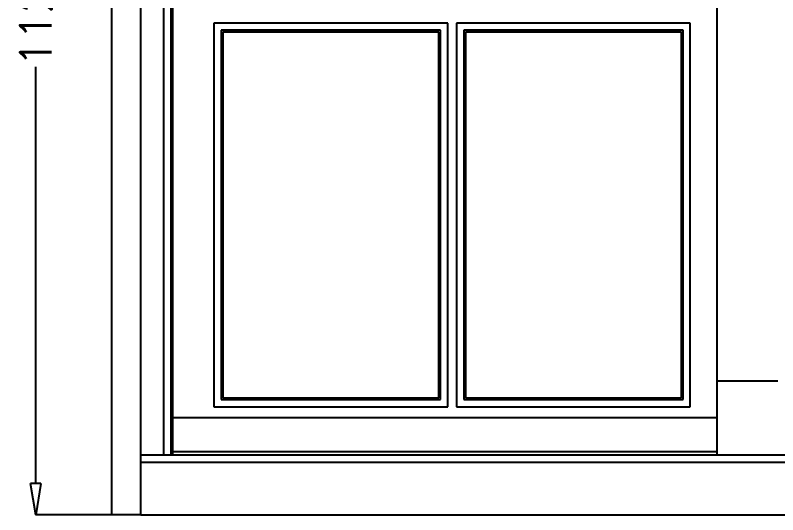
# Model space of a CAD drawing. Header units: millimetres. Extents: x 2806 to 10642, y -276 to 6064.
# Drawn here: x 3235 to 4090, y 882 to 1442 of the extents above; entities that cross this region are included whole.
import ezdxf

# ---------------------------------------------------------------- set-up
doc = ezdxf.new("R2010")
doc.units = ezdxf.units.MM
doc.layers.get('0').update_dxf_attribs({"color": 250})
doc.layers.add('dim', color=7, linetype='Continuous')
doc.layers.add('wall', color=5, linetype='Continuous')
doc.styles.add('romans', font='romans.shx')
doc.dimstyles.new('ECH1-1 objet', dxfattribs={"dimtxt": 35, "dimasz": 35, "dimexe": 0.18, "dimexo": 0, "dimgap": 0.09, "dimtad": 0, "dimdec": 8, "dimdsep": 46, "dimtxsty": 'romans', "dimblk1": 'CLOSEDBLANK', "dimblk2": 'CLOSEDBLANK', "dimsah": 1, "dimcen": 1, "dimclrd": 9, "dimclre": 9, "dimclrt": 6, "dimadec": 0, "dimazin": 0, "dimtfac": 1, "dimtdec": 8, "dimtofl": 0, "dimtmove": 0, "dimatfit": 3, "dimldrblk": 'CLOSEDBLANK', "dimfxl": 1, "dimtolj": 1, "dimtzin": 0, "dimarcsym": 0})

# ---------------------------------------------------------------- blocks, each defined once
blk = doc.blocks.new('_ClosedBlank')
at = {"color": 0, "linetype": 'ByBlock', "lineweight": -2}
for p, q in [((-1, 0.167), (0, 0)), ((-1, 0.167), (-1, -0.167)), ((0, 0), (-1, -0.167))]:
    blk.add_line(p, q, dxfattribs=at)
blk = doc.blocks.new('*D32')
at = {"layer": 'Defpoints', "color": 0, "transparency": 16777216}
for p in [(3343.78, 2006.29), (3258.46, 882.29), (3343.78, 882.29)]:
    blk.add_point(p, dxfattribs=at)
at = {"layer": 'dim', "color": 9, "lineweight": -2, "transparency": 16777216}
for p, q in [((3343.78, 2006.29), (3258.28, 2006.29)), ((3258.46, 1971.29), (3258.46, 1504.38)), ((3258.46, 917.29), (3258.46, 1384.2)), ((3343.78, 882.29), (3258.28, 882.29))]:
    blk.add_line(p, q, dxfattribs=at)
at = {"layer": 'dim', "color": 9, "lineweight": -2, "transparency": 16777216, "xscale": 35, "yscale": 35, "zscale": 35}
for p, rotation in [((3258.46, 2006.29), 90), ((3258.46, 882.29), 270)]:
    blk.add_blockref('_ClosedBlank', p, dxfattribs=dict(at, rotation=rotation))
at = {"layer": 'dim', "color": 6, "transparency": 16777216, "insert": (3258.46, 1444.29), "char_height": 35, "attachment_point": 5, "rotation": 90, "style": 'romans'}
blk.add_mtext('\\A1;1124', dxfattribs=at)

msp = doc.modelspace()

# ---------------------------------------------------------------- linework, layer by layer
for p, q in [((3343.78495735, 882.29487696), (3343.78495735, 2006.29487696)), ((3401.78495735, 1936.29487696), (3401.78495735, 949.29487696)), ((3409.78495735, 1928.29487696), (3409.78495735, 949.29487696)), ((3411.78495735, 1926.29487696), (3411.78495735, 949.29487696)), ((4022.28495735, 949.29487696), (4022.28495735, 1926.29487696)), ((3720.28495735, 1433.29487696), (3458.28495735, 1433.29487696)), ((3458.28495735, 1433.29487696), (3458.28495735, 1003.29487696)), ((3720.28495735, 1003.29487696), (3720.28495735, 1433.29487696)), ((3992.28495735, 1433.29487696), (3730.28495735, 1433.29487696)), ((3730.28495735, 1433.29487696), (3730.28495735, 1003.29487696)), ((3992.28495735, 1003.29487696), (3992.28495735, 1433.29487696)), ((3712.28495735, 1425.29487696), (3466.28495735, 1425.29487696)), ((3466.28495735, 1425.29487696), (3466.28495735, 1011.29487696)), ((3710.28495735, 1423.29487696), (3468.28495735, 1423.29487696)), ((3468.28495735, 1423.29487696), (3468.28495735, 1013.29487696)), ((3710.28495735, 1013.29487696), (3710.28495735, 1423.29487696)), ((3712.28495735, 1011.29487696), (3712.28495735, 1425.29487696)), ((3984.28495735, 1425.29487696), (3738.28495735, 1425.29487696)), ((3738.28495735, 1425.29487696), (3738.28495735, 1011.29487696)), ((3982.28495735, 1423.29487696), (3740.28495735, 1423.29487696)), ((3740.28495735, 1423.29487696), (3740.28495735, 1013.29487696)), ((3982.28495735, 1013.29487696), (3982.28495735, 1423.29487696)), ((3984.28495735, 1011.29487696), (3984.28495735, 1425.29487696)), ((4022.28495735, 1032.29487696), (4090.28495735, 1032.29487696)), ((3466.28495735, 1011.29487696), (3712.28495735, 1011.29487696)), ((3468.28495735, 1013.29487696), (3710.28495735, 1013.29487696)), ((3738.28495735, 1011.29487696), (3984.28495735, 1011.29487696)), ((3740.28495735, 1013.29487696), (3982.28495735, 1013.29487696)), ((3458.28495735, 1003.29487696), (3720.28495735, 1003.29487696)), ((3730.28495735, 1003.29487696), (3992.28495735, 1003.29487696)), ((3411.78495735, 991.28543449), (4022.28495735, 991.28543449)), ((3376.28495735, 949.29487696), (4736.28495735, 949.29487696)), ((3411.78495735, 953.29487696), (4022.28495735, 953.29487696)), ((3376.28495735, 941.28316805), (4736.28495735, 941.28316805)), ((3376.28495735, 882.29487696), (3343.78495735, 882.29487696))]:
    msp.add_line(p, q)
at = {"layer": 'wall'}
for q in [(3376.28495735, 1962.29487696), (4736.28495735, 882.29487696)]:
    msp.add_line((3376.28495735, 882.29487696), q, dxfattribs=at)

# ---------------------------------------------------------------- dimensions: what is measured, and where the dimension line sits
at = {"layer": 'dim'}
dim = msp.add_linear_dim(base=(3258.4649257103, 882.2948769559), p1=(3343.78495735, 2006.2948769559), p2=(3343.78495735, 882.2948769559), angle=90, dimstyle='ECH1-1 objet', dxfattribs=at)
dim.commit()
dim.dimension.update_dxf_attribs({"geometry": '*D32', "text_midpoint": (3258.4649257103, 1444.2948769559)})

doc.saveas('drawing.dxf')
